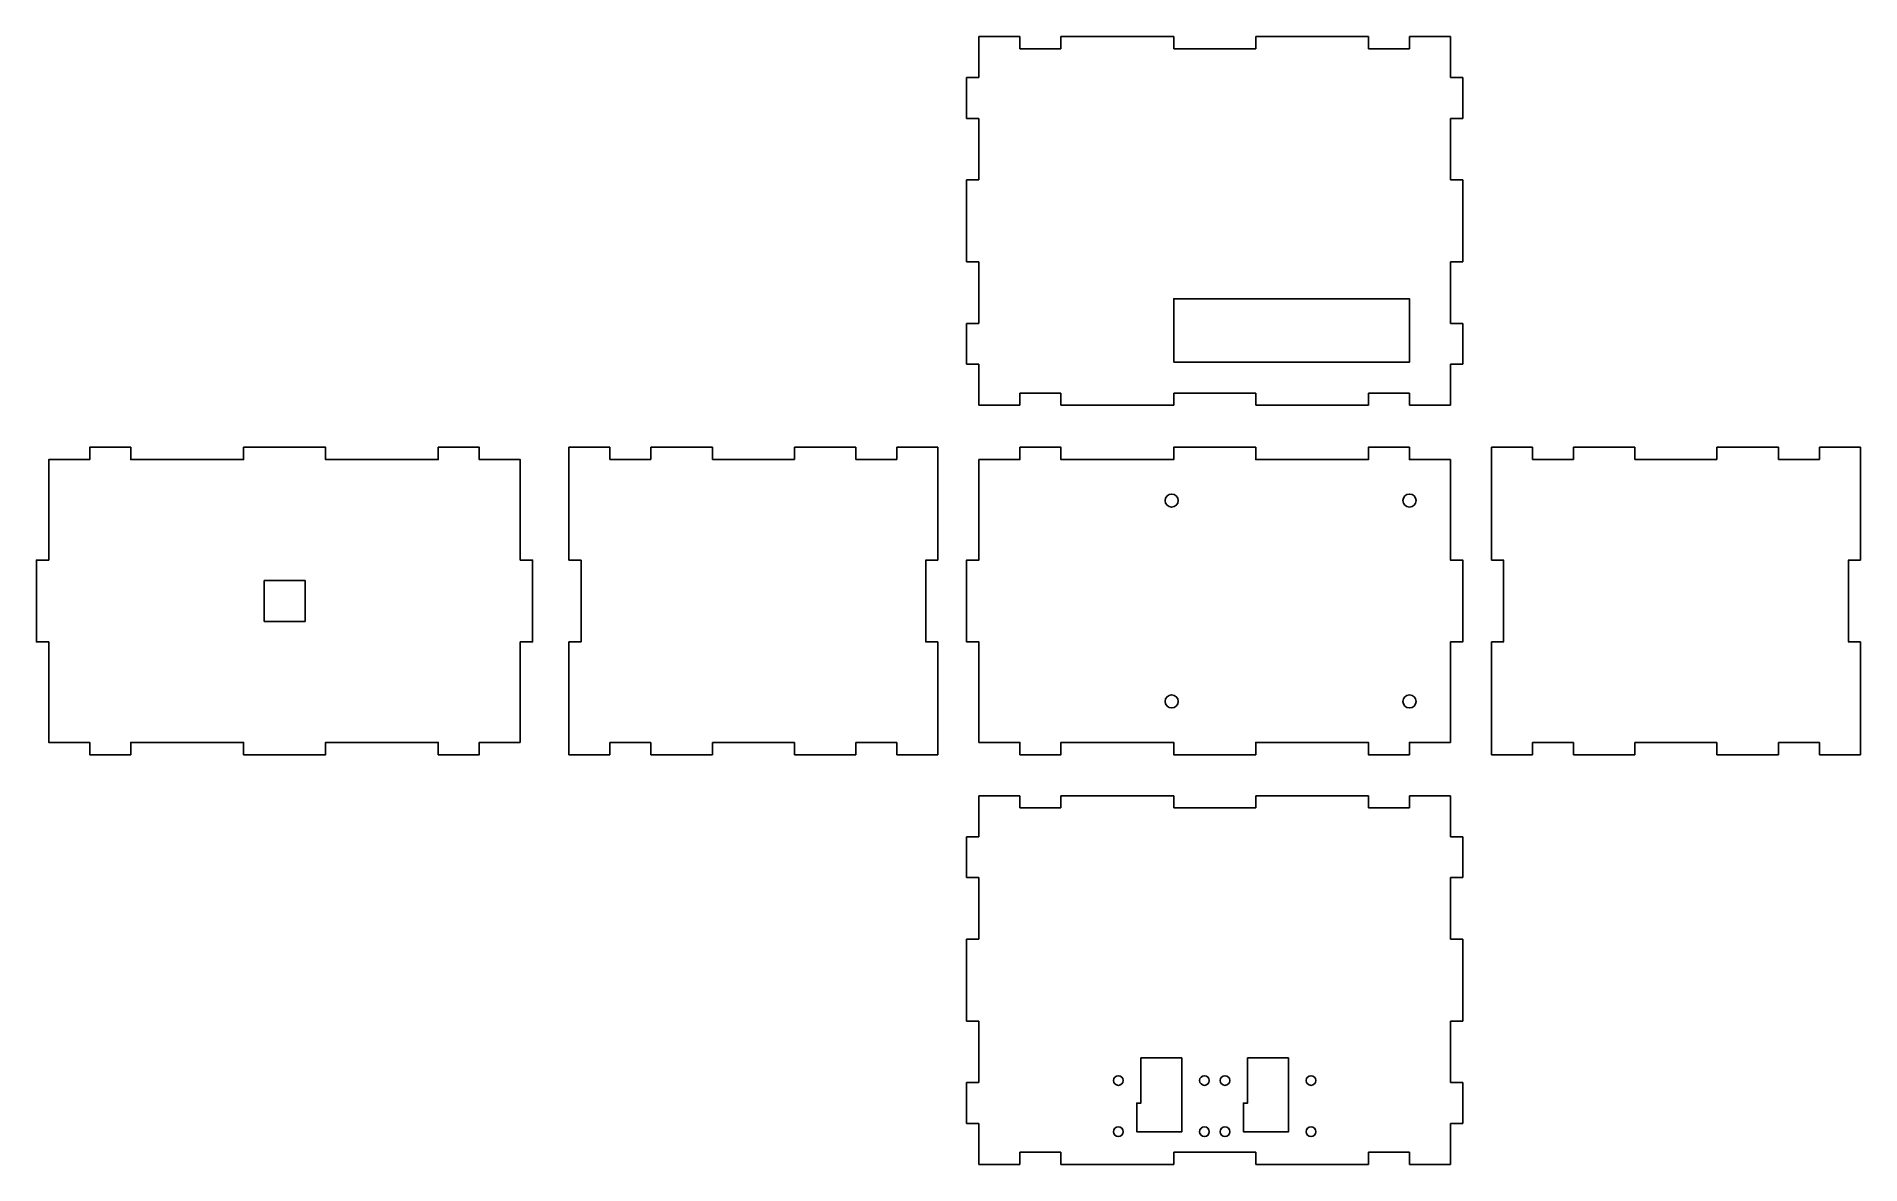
# Model space of a CAD drawing. Header units: inches. Extents: x -217 to 228, y -110 to 166.
import ezdxf

# ---------------------------------------------------------------- set-up
doc = ezdxf.new("R2010")
doc.units = ezdxf.units.IN
doc.header["$MEASUREMENT"] = 0

msp = doc.modelspace()

# ---------------------------------------------------------------- linework, layer by layer
for p, q in [((12.55, 165.57), (12.55, 155.57)), ((22.55, 165.57), (12.55, 165.57)), ((22.55, 165.57), (22.55, 162.57)), ((60.05, 165.57), (32.55, 165.57)), ((32.55, 162.57), (32.55, 165.57)), ((60.05, 165.57), (60.05, 162.57)), ((107.55, 165.57), (80.05, 165.57)), ((80.05, 162.57), (80.05, 165.57)), ((107.55, 165.57), (107.55, 162.57)), ((127.55, 165.57), (117.55, 165.57)), ((117.55, 162.57), (117.55, 165.57)), ((127.55, 155.57), (127.55, 165.57)), ((22.55, 162.57), (32.55, 162.57)), ((60.05, 162.57), (80.05, 162.57)), ((107.55, 162.57), (117.55, 162.57)), ((12.55, 155.57), (9.55, 155.57)), ((9.55, 155.57), (9.55, 145.57)), ((130.55, 155.57), (127.55, 155.57)), ((130.55, 145.57), (130.55, 155.57)), ((9.55, 145.57), (12.55, 145.57)), ((12.55, 145.57), (12.55, 130.57)), ((127.55, 130.57), (127.55, 145.57)), ((127.55, 145.57), (130.55, 145.57)), ((9.55, 110.57), (9.55, 130.57)), ((9.55, 130.57), (12.55, 130.57)), ((127.55, 130.57), (130.55, 130.57)), ((130.55, 130.57), (130.55, 110.57)), ((12.55, 110.57), (9.55, 110.57)), ((12.55, 110.57), (12.55, 95.57)), ((127.55, 95.57), (127.55, 110.57)), ((130.55, 110.57), (127.55, 110.57)), ((12.55, 95.57), (9.55, 95.57)), ((9.55, 95.57), (9.55, 85.57)), ((130.55, 95.57), (127.55, 95.57)), ((130.55, 85.57), (130.55, 95.57)), ((9.55, 85.57), (12.55, 85.57)), ((12.55, 85.57), (12.55, 75.57)), ((127.55, 75.57), (127.55, 85.57)), ((127.55, 85.57), (130.55, 85.57)), ((32.55, 78.57), (22.55, 78.57)), ((22.55, 78.57), (22.55, 75.57)), ((32.55, 75.57), (32.55, 78.57)), ((80.05, 78.57), (60.05, 78.57)), ((60.05, 78.57), (60.05, 75.57)), ((80.05, 75.57), (80.05, 78.57)), ((117.55, 78.57), (107.55, 78.57)), ((107.55, 78.57), (107.55, 75.57)), ((117.55, 75.57), (117.55, 78.57)), ((12.55, 75.57), (22.55, 75.57)), ((32.55, 75.57), (60.05, 75.57)), ((80.05, 75.57), (107.55, 75.57)), ((117.55, 75.57), (127.55, 75.57)), ((-87.45, 37.82), (-87.45, 65.32)), ((-87.45, 65.32), (-77.45, 65.32)), ((-77.45, 65.32), (-77.45, 62.32)), ((-77.45, 62.32), (-67.45, 62.32)), ((-67.45, 62.32), (-67.45, 65.32)), ((-67.45, 65.32), (-52.45, 65.32)), ((-52.45, 65.32), (-52.45, 62.32)), ((-52.45, 62.32), (-32.45, 62.32)), ((-32.45, 62.32), (-32.45, 65.32)), ((-32.45, 65.32), (-17.45, 65.32)), ((-17.45, 65.32), (-17.45, 62.32)), ((-17.45, 62.32), (-7.45, 62.32)), ((-7.45, 62.32), (-7.45, 65.32)), ((-7.45, 65.32), (2.55, 65.32)), ((2.55, 65.32), (2.55, 37.82)), ((137.55, 65.32), (137.55, 37.82)), ((147.55, 65.32), (137.55, 65.32)), ((147.55, 62.32), (147.55, 65.32)), ((157.55, 62.32), (147.55, 62.32)), ((172.55, 65.32), (157.55, 65.32)), ((157.55, 65.32), (157.55, 62.32)), ((172.55, 62.32), (172.55, 65.32)), ((192.55, 62.32), (172.55, 62.32)), ((207.55, 65.32), (192.55, 65.32)), ((192.55, 65.32), (192.55, 62.32)), ((207.55, 62.32), (207.55, 65.32)), ((217.55, 62.32), (207.55, 62.32)), ((227.55, 65.32), (217.55, 65.32)), ((217.55, 65.32), (217.55, 62.32)), ((227.55, 37.82), (227.55, 65.32)), ((-87.45, 37.82), (-84.45, 37.82)), ((-84.48, 37.82), (-84.48, 17.82)), ((-0.45, 37.82), (2.55, 37.82)), ((-0.41, 17.82), (-0.41, 37.82)), ((140.55, 37.82), (137.55, 37.82)), ((140.52, 17.82), (140.52, 37.82)), ((227.55, 37.82), (224.55, 37.82)), ((224.59, 37.82), (224.59, 17.82)), ((-161.8, 22.82), (-161.8, 32.82)), ((-161.8, 32.82), (-151.8, 32.82)), ((-151.8, 32.82), (-151.8, 22.82)), ((-151.8, 22.82), (-161.8, 22.82)), ((-87.45, -9.68), (-87.45, 17.82)), ((-84.45, 17.82), (-87.45, 17.82)), ((2.55, 17.82), (-0.45, 17.82)), ((2.55, 17.82), (2.55, -9.68)), ((137.55, 17.82), (140.55, 17.82)), ((137.55, 17.82), (137.55, -9.68)), ((224.55, 17.82), (227.55, 17.82)), ((227.55, -9.68), (227.55, 17.82)), ((-67.45, -6.68), (-77.45, -6.68)), ((-77.45, -6.68), (-77.45, -9.68)), ((-67.45, -9.68), (-67.45, -6.68)), ((-32.45, -6.68), (-52.45, -6.68)), ((-52.45, -6.68), (-52.45, -9.68)), ((-32.45, -9.68), (-32.45, -6.68)), ((-7.45, -6.68), (-17.45, -6.68)), ((-17.45, -6.68), (-17.45, -9.68)), ((-7.45, -9.68), (-7.45, -6.68)), ((147.55, -9.68), (147.55, -6.68)), ((147.55, -6.68), (157.55, -6.68)), ((157.55, -6.68), (157.55, -9.68)), ((172.55, -9.68), (172.55, -6.68)), ((172.55, -6.68), (192.55, -6.68)), ((192.55, -6.68), (192.55, -9.68)), ((207.55, -9.68), (207.55, -6.68)), ((207.55, -6.68), (217.55, -6.68)), ((217.55, -6.68), (217.55, -9.68)), ((-77.45, -9.68), (-87.45, -9.68)), ((-52.45, -9.68), (-67.45, -9.68)), ((-17.45, -9.68), (-32.45, -9.68)), ((2.55, -9.68), (-7.45, -9.68)), ((137.55, -9.68), (147.55, -9.68)), ((157.55, -9.68), (172.55, -9.68)), ((192.55, -9.68), (207.55, -9.68)), ((217.55, -9.68), (227.55, -9.68)), ((12.55, -29.68), (12.55, -19.68)), ((12.55, -19.68), (22.55, -19.68)), ((22.55, -19.68), (22.55, -22.68)), ((32.55, -22.68), (32.55, -19.68)), ((32.55, -19.68), (60.05, -19.68)), ((60.05, -19.68), (60.05, -22.68)), ((80.05, -22.68), (80.05, -19.68)), ((80.05, -19.68), (107.55, -19.68)), ((107.55, -19.68), (107.55, -22.68)), ((117.55, -22.68), (117.55, -19.68)), ((117.55, -19.68), (127.55, -19.68)), ((127.55, -19.68), (127.55, -29.68)), ((22.55, -22.68), (32.55, -22.68)), ((60.05, -22.68), (80.05, -22.68)), ((107.55, -22.68), (117.55, -22.68)), ((9.55, -39.68), (9.55, -29.68)), ((9.55, -29.68), (12.55, -29.68)), ((127.55, -29.68), (130.55, -29.68)), ((130.55, -29.68), (130.55, -39.68)), ((12.55, -39.68), (9.55, -39.68)), ((12.55, -54.68), (12.55, -39.68)), ((130.55, -39.68), (127.55, -39.68)), ((127.55, -39.68), (127.55, -54.68)), ((9.55, -74.68), (9.55, -54.68)), ((9.55, -54.68), (12.55, -54.68)), ((127.55, -54.68), (130.55, -54.68)), ((130.55, -54.68), (130.55, -74.68)), ((12.55, -74.68), (9.55, -74.68)), ((12.55, -89.68), (12.55, -74.68)), ((130.55, -74.68), (127.55, -74.68)), ((127.55, -74.68), (127.55, -89.68)), ((52.05, -83.68), (62.05, -83.68)), ((62.05, -83.68), (62.05, -101.68)), ((9.55, -99.68), (9.55, -89.68)), ((9.55, -89.68), (12.55, -89.68)), ((127.55, -89.68), (130.55, -89.68)), ((130.55, -89.68), (130.55, -99.68)), ((12.55, -99.68), (9.55, -99.68)), ((12.55, -109.68), (12.55, -99.68)), ((57.05, -101.68), (52.05, -101.68)), ((62.05, -101.68), (52.05, -101.68)), ((130.55, -99.68), (127.55, -99.68)), ((127.55, -99.68), (127.55, -109.68)), ((32.55, -106.68), (22.55, -106.68)), ((22.55, -106.68), (22.55, -109.68)), ((32.55, -109.68), (32.55, -106.68)), ((80.05, -106.68), (60.05, -106.68)), ((60.05, -106.68), (60.05, -109.68)), ((80.05, -109.68), (80.05, -106.68)), ((117.55, -106.68), (107.55, -106.68)), ((107.55, -106.68), (107.55, -109.68)), ((117.55, -109.68), (117.55, -106.68)), ((22.55, -109.68), (12.55, -109.68)), ((60.05, -109.68), (32.55, -109.68)), ((107.55, -109.68), (80.05, -109.68)), ((127.55, -109.68), (117.55, -109.68))]:
    msp.add_line(p, q)
for points in [[(60.05, 86.07), (60.05, 101.57), (117.55, 101.57), (117.55, 86.07)], [(62.05, -83.68), (62.05, -101.68), (52.05, -101.68), (51.05, -101.68), (51.05, -94.68), (52.05, -94.68), (52.05, -83.68)], [(88.05, -83.68), (88.05, -101.68), (78.05, -101.68), (77.05, -101.68), (77.05, -94.68), (78.05, -94.68), (78.05, -83.68)]]:
    msp.add_lwpolyline(points, close=True)
for points in [[(-109.3, 62.32), (-99.3, 62.32), (-109.3, 62.32), (-109.3, 65.32), (-119.3, 65.32), (-119.3, 62.32), (-146.8, 62.32), (-146.8, 65.32), (-166.8, 65.32), (-166.8, 62.32), (-194.3, 62.32), (-194.3, 65.32), (-204.3, 65.32), (-204.3, 62.32), (-214.3, 62.32), (-214.3, 37.82), (-217.3, 37.82), (-217.3, 17.82), (-217.3, 27.82)], [(-99.3, 62.32), (-99.3, 37.82), (-96.3, 37.82), (-96.3, 17.82), (-99.3, 17.82), (-99.3, -6.68)], [(117.55, 62.32), (127.55, 62.32), (117.55, 62.32), (117.55, 65.32), (107.55, 65.32), (107.55, 62.32), (80.05, 62.32), (80.05, 65.32), (60.05, 65.32), (60.05, 62.32), (32.55, 62.32), (32.55, 65.32), (22.55, 65.32), (22.55, 62.32), (12.55, 62.32), (12.55, 37.82), (9.55, 37.82), (9.55, 17.82), (9.55, 27.82)], [(127.55, 62.32), (127.55, 37.82), (130.55, 37.82), (130.55, 17.82), (127.55, 17.82), (127.55, -6.68)], [(-217.3, 17.82), (-214.3, 17.82), (-214.3, -6.68)], [(9.55, 17.82), (12.55, 17.82), (12.55, -6.68)], [(-204.3, -6.68), (-214.3, -6.68), (-204.3, -6.68), (-204.3, -9.68), (-194.3, -9.68), (-194.3, -6.68), (-166.8, -6.68), (-166.8, -9.68), (-146.8, -9.68), (-146.8, -6.68), (-119.3, -6.68), (-119.3, -9.68), (-109.3, -9.68), (-109.3, -6.68), (-99.3, -6.68)], [(22.55, -6.68), (12.55, -6.68), (22.55, -6.68), (22.55, -9.68), (32.55, -9.68), (32.55, -6.68), (60.05, -6.68), (60.05, -9.68), (80.05, -9.68), (80.05, -6.68), (107.55, -6.68), (107.55, -9.68), (117.55, -9.68), (117.55, -6.68), (127.55, -6.68)]]:
    msp.add_lwpolyline(points)
for centre, radius in [((59.55, 52.32), 1.6), ((117.55, 52.32), 1.6), ((59.55, 3.32), 1.6), ((117.55, 3.32), 1.6), ((46.55, -89.18), 1.18), ((67.55, -89.18), 1.18), ((72.55, -89.18), 1.18), ((93.55, -89.18), 1.18), ((46.55, -101.68), 1.18), ((67.55, -101.68), 1.18), ((72.55, -101.68), 1.18), ((93.55, -101.68), 1.18)]:
    msp.add_circle(centre, radius)

doc.saveas('drawing.dxf')
